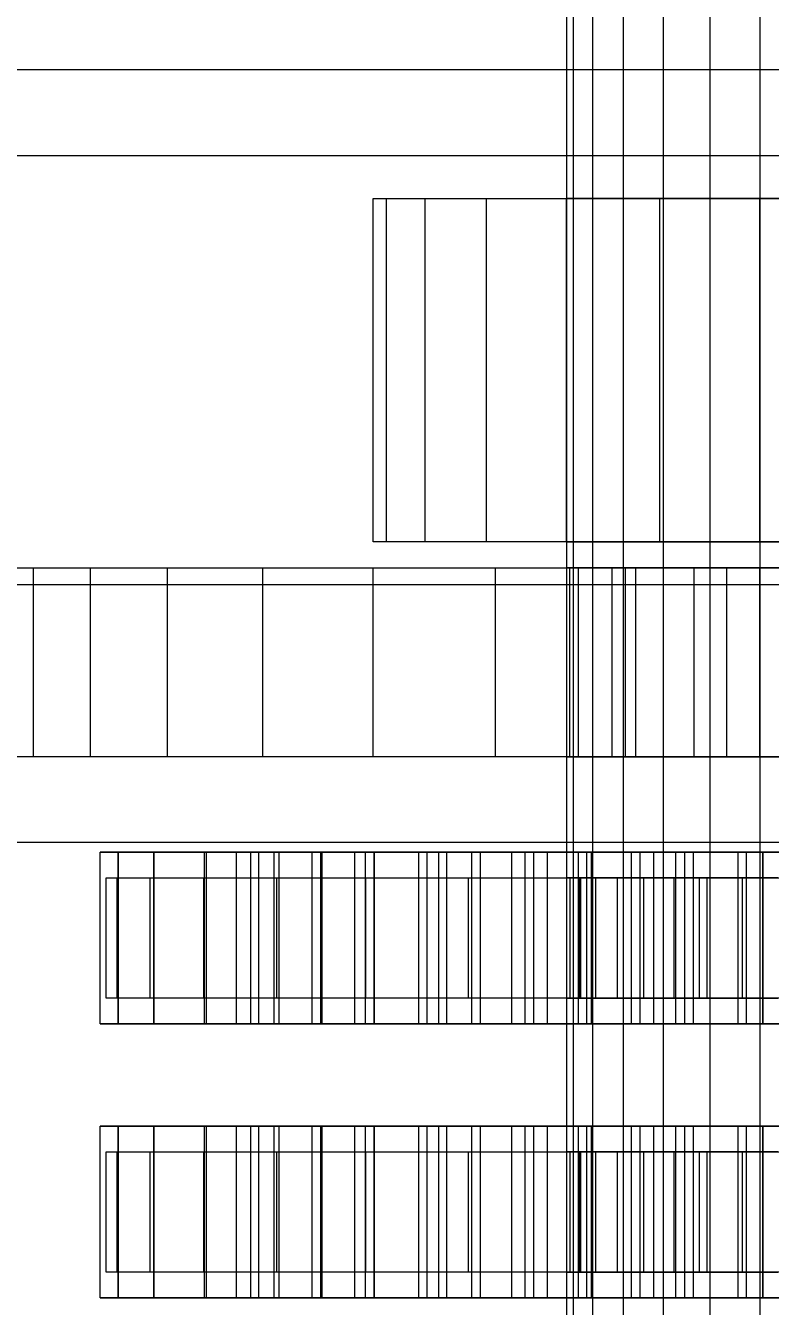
# Model space of a CAD drawing. Header units: millimetres. Extents: x -191664 to 191490, y -197311 to 10263.
# Drawn here: x 20569.2 to 20655.9, y -129249 to -129099.9 of the extents above; entities that cross this region are included whole.
import ezdxf

# ---------------------------------------------------------------- set-up
doc = ezdxf.new("R2010")
doc.units = ezdxf.units.MM
doc.layers.add('DET_secador_superior', color=7, linetype='Continuous', lineweight=0)
doc.layers.add('R15_COTAS_TRANSPORTE_P', color=1, linetype='Continuous', lineweight=0)
doc.dimstyles.new('PLANTA_20', dxfattribs={"dimtxt": 50, "dimasz": 30, "dimexe": 30, "dimexo": 16, "dimgap": 20, "dimtad": 1, "dimtih": 1, "dimtoh": 1, "dimdec": 1, "dimzin": 0, "dimdsep": 46, "dimcen": 0.09, "dimadec": 0, "dimazin": 0, "dimtfac": 1, "dimtdec": 4, "dimtofl": 0, "dimtmove": 0, "dimatfit": 3, "dimfxl": 1, "dimtolj": 1, "dimtzin": 0, "dimarcsym": 0})

# ---------------------------------------------------------------- blocks, each defined once
blk = doc.blocks.new('*D133')
at = {"layer": 'Defpoints', "color": 0, "transparency": 16777216}
for p in [(439.69, -194147.98), (217.89, -194406.09), (-500, -194490), (-500, -194490), (500, -194490)]:
    blk.add_point(p, dxfattribs=at)
at = {"layer": 'R15_COTAS_TRANSPORTE_P', "color": 0, "lineweight": -2, "transparency": 16777216}
blk.add_arc((-500, -194490), 722.77, 2.37834, 17.62166, dxfattribs=at)
at = {"layer": 'R15_COTAS_TRANSPORTE_P', "color": 0, "transparency": 16777216}
for points in [[(184.12, -194272.81), (193.59, -194269.58), (179.18, -194242.8)], [(227.15, -194459.9), (217.15, -194460.11), (222.77, -194490)]]:
    blk.add_solid(points, dxfattribs=at)

msp = doc.modelspace()

# ---------------------------------------------------------------- linework, layer by layer
at = {"layer": 'DET_secador_superior', "color": 9, "true_color": 0xbcc6c9}
for p, q in [((20632.21, -129080), (20632.21, -129340)), ((20632.98, -129080), (20632.98, -129340)), ((20635.23, -129080), (20635.23, -129340)), ((20638.8, -129080), (20638.8, -129340)), ((20643.46, -129080), (20643.46, -129340)), ((20648.89, -129080), (20648.89, -129340)), ((20654.71, -129080), (20654.71, -129340))]:
    msp.add_line(p, q, dxfattribs=at)
at = {"layer": 'DET_secador_superior', "color": 253, "true_color": 0xa6b3ba}
msp.add_line((20549.71, -129105), (20759.71, -129105), dxfattribs=at)
at = {"layer": 'DET_secador_superior', "color": 117, "true_color": 0x356c64}
for p, q in [((20559.71, -129115), (20749.71, -129115)), ((20749.71, -129165), (20559.71, -129165))]:
    msp.add_line(p, q, dxfattribs=at)
at = {"layer": 'DET_secador_superior', "color": 252, "true_color": 0x8ba19a}
for p, q in [((20609.71, -129160), (20609.71, -129120)), ((20609.71, -129120), (20611.25, -129120)), ((20609.71, -129120), (20632.21, -129120)), ((20611.25, -129160), (20611.25, -129120)), ((20611.25, -129120), (20615.74, -129120)), ((20611.25, -129120), (20632.98, -129120)), ((20615.74, -129160), (20615.74, -129120)), ((20615.74, -129120), (20622.89, -129120)), ((20615.74, -129120), (20635.23, -129120)), ((20622.89, -129160), (20622.89, -129120)), ((20622.89, -129120), (20632.21, -129120)), ((20622.89, -129120), (20638.8, -129120)), ((20632.21, -129160), (20632.21, -129120)), ((20632.21, -129120), (20643.07, -129120)), ((20632.21, -129120), (20643.46, -129120)), ((20632.98, -129120), (20632.21, -129120)), ((20635.23, -129120), (20632.98, -129120)), ((20632.98, -129120), (20632.98, -129160)), ((20638.8, -129120), (20635.23, -129120)), ((20635.23, -129120), (20635.23, -129160)), ((20643.46, -129120), (20638.8, -129120)), ((20638.8, -129120), (20638.8, -129160)), ((20643.07, -129160), (20643.07, -129120)), ((20643.07, -129120), (20654.71, -129120)), ((20643.07, -129120), (20648.89, -129120)), ((20648.89, -129120), (20643.46, -129120)), ((20643.46, -129120), (20643.46, -129160)), ((20654.71, -129120), (20648.89, -129120)), ((20648.89, -129120), (20648.89, -129160)), ((20654.71, -129160), (20654.71, -129120)), ((20654.71, -129120), (20666.36, -129120)), ((20660.54, -129120), (20654.71, -129120)), ((20611.25, -129160), (20609.71, -129160)), ((20632.21, -129160), (20609.71, -129160)), ((20615.74, -129160), (20611.25, -129160)), ((20632.98, -129160), (20611.25, -129160)), ((20622.89, -129160), (20615.74, -129160)), ((20635.23, -129160), (20615.74, -129160)), ((20632.21, -129160), (20622.89, -129160)), ((20638.8, -129160), (20622.89, -129160)), ((20643.07, -129160), (20632.21, -129160)), ((20643.46, -129160), (20632.21, -129160)), ((20632.21, -129160), (20632.98, -129160)), ((20632.98, -129160), (20635.23, -129160)), ((20635.23, -129160), (20638.8, -129160)), ((20638.8, -129160), (20643.46, -129160)), ((20654.71, -129160), (20643.07, -129160)), ((20648.89, -129160), (20643.07, -129160)), ((20643.46, -129160), (20648.89, -129160)), ((20648.89, -129160), (20654.71, -129160)), ((20666.36, -129160), (20654.71, -129160)), ((20654.71, -129160), (20660.54, -129160)), ((20564.71, -129163), (20632.21, -129163)), ((20566.08, -129163), (20570.14, -129163)), ((20566.08, -129163), (20632.55, -129163)), ((20570.14, -129185), (20570.14, -129163)), ((20570.14, -129163), (20576.77, -129163)), ((20570.14, -129163), (20633.57, -129163)), ((20576.77, -129185), (20576.77, -129163)), ((20576.77, -129163), (20585.77, -129163)), ((20576.77, -129163), (20635.23, -129163)), ((20585.77, -129185), (20585.77, -129163)), ((20585.77, -129163), (20596.86, -129163)), ((20585.77, -129163), (20637.48, -129163)), ((20596.86, -129185), (20596.86, -129163)), ((20596.86, -129163), (20609.71, -129163)), ((20596.86, -129163), (20640.25, -129163)), ((20609.71, -129185), (20609.71, -129163)), ((20609.71, -129163), (20623.93, -129163)), ((20609.71, -129163), (20643.46, -129163)), ((20623.93, -129185), (20623.93, -129163)), ((20623.93, -129163), (20639.08, -129163)), ((20623.93, -129163), (20647.02, -129163)), ((20632.55, -129163), (20632.21, -129163)), ((20632.21, -129163), (20632.21, -129185)), ((20633.57, -129163), (20632.55, -129163)), ((20632.55, -129163), (20632.55, -129185)), ((20635.23, -129163), (20633.57, -129163)), ((20633.57, -129163), (20633.57, -129185)), ((20637.48, -129163), (20635.23, -129163)), ((20635.23, -129163), (20635.23, -129185)), ((20640.25, -129163), (20637.48, -129163)), ((20637.48, -129163), (20637.48, -129185)), ((20639.08, -129185), (20639.08, -129163)), ((20639.08, -129163), (20654.71, -129163)), ((20639.08, -129163), (20650.81, -129163)), ((20643.46, -129163), (20640.25, -129163)), ((20640.25, -129163), (20640.25, -129185)), ((20647.02, -129163), (20643.46, -129163)), ((20643.46, -129163), (20643.46, -129185)), ((20650.81, -129163), (20647.02, -129163)), ((20647.02, -129163), (20647.02, -129185)), ((20654.71, -129163), (20650.81, -129163)), ((20650.81, -129163), (20650.81, -129185)), ((20654.71, -129185), (20654.71, -129163)), ((20654.71, -129163), (20670.34, -129163)), ((20658.62, -129163), (20654.71, -129163)), ((20632.21, -129185), (20564.71, -129185)), ((20570.14, -129185), (20566.08, -129185)), ((20632.55, -129185), (20566.08, -129185)), ((20576.77, -129185), (20570.14, -129185)), ((20633.57, -129185), (20570.14, -129185)), ((20585.77, -129185), (20576.77, -129185)), ((20635.23, -129185), (20576.77, -129185)), ((20596.86, -129185), (20585.77, -129185)), ((20637.48, -129185), (20585.77, -129185)), ((20609.71, -129185), (20596.86, -129185)), ((20640.25, -129185), (20596.86, -129185)), ((20623.93, -129185), (20609.71, -129185)), ((20643.46, -129185), (20609.71, -129185)), ((20639.08, -129185), (20623.93, -129185)), ((20647.02, -129185), (20623.93, -129185)), ((20632.21, -129185), (20632.55, -129185)), ((20632.55, -129185), (20633.57, -129185)), ((20633.57, -129185), (20635.23, -129185)), ((20635.23, -129185), (20637.48, -129185)), ((20637.48, -129185), (20640.25, -129185)), ((20654.71, -129185), (20639.08, -129185)), ((20650.81, -129185), (20639.08, -129185)), ((20640.25, -129185), (20643.46, -129185)), ((20643.46, -129185), (20647.02, -129185)), ((20647.02, -129185), (20650.81, -129185)), ((20650.81, -129185), (20654.71, -129185)), ((20670.34, -129185), (20654.71, -129185)), ((20654.71, -129185), (20658.62, -129185)), ((20578.6, -129213.12), (20578.6, -129199.12)), ((20578.6, -129199.12), (20579.89, -129199.12)), ((20578.6, -129199.12), (20632.21, -129199.12)), ((20579.89, -129213.12), (20579.89, -129199.12)), ((20579.89, -129199.12), (20583.74, -129199.12)), ((20579.89, -129199.12), (20632.6, -129199.12)), ((20583.74, -129213.12), (20583.74, -129199.12)), ((20583.74, -129199.12), (20590, -129199.12)), ((20583.74, -129199.12), (20633.73, -129199.12)), ((20590, -129213.12), (20590, -129199.12)), ((20590, -129199.12), (20598.46, -129199.12)), ((20590, -129199.12), (20635.58, -129199.12)), ((20598.46, -129213.12), (20598.46, -129199.12)), ((20598.46, -129199.12), (20608.84, -129199.12)), ((20598.46, -129199.12), (20638.08, -129199.12)), ((20608.84, -129213.12), (20608.84, -129199.12)), ((20608.84, -129199.12), (20620.78, -129199.12)), ((20608.84, -129199.12), (20641.15, -129199.12)), ((20620.78, -129213.12), (20620.78, -129199.12)), ((20620.78, -129199.12), (20633.88, -129199.12)), ((20620.78, -129199.12), (20644.68, -129199.12)), ((20632.6, -129199.12), (20632.21, -129199.12)), ((20632.21, -129199.12), (20632.21, -129213.12)), ((20633.73, -129199.12), (20632.6, -129199.12)), ((20632.6, -129199.12), (20632.6, -129213.12)), ((20635.58, -129199.12), (20633.73, -129199.12)), ((20633.73, -129199.12), (20633.73, -129213.12)), ((20633.88, -129213.12), (20633.88, -129199.12)), ((20633.88, -129199.12), (20647.69, -129199.12)), ((20633.88, -129199.12), (20648.55, -129199.12)), ((20638.08, -129199.12), (20635.58, -129199.12)), ((20635.58, -129199.12), (20635.58, -129213.12)), ((20641.15, -129199.12), (20638.08, -129199.12)), ((20638.08, -129199.12), (20638.08, -129213.12)), ((20644.68, -129199.12), (20641.15, -129199.12)), ((20641.15, -129199.12), (20641.15, -129213.12)), ((20648.55, -129199.12), (20644.68, -129199.12)), ((20644.68, -129199.12), (20644.68, -129213.12)), ((20647.69, -129213.12), (20647.69, -129199.12)), ((20647.69, -129199.12), (20661.74, -129199.12)), ((20647.69, -129199.12), (20652.64, -129199.12)), ((20652.64, -129199.12), (20648.55, -129199.12)), ((20648.55, -129199.12), (20648.55, -129213.12)), ((20656.79, -129199.12), (20652.64, -129199.12)), ((20652.64, -129199.12), (20652.64, -129213.12)), ((20579.89, -129213.12), (20578.6, -129213.12)), ((20632.21, -129213.12), (20578.6, -129213.12)), ((20583.74, -129213.12), (20579.89, -129213.12)), ((20632.6, -129213.12), (20579.89, -129213.12)), ((20590, -129213.12), (20583.74, -129213.12)), ((20633.73, -129213.12), (20583.74, -129213.12)), ((20598.46, -129213.12), (20590, -129213.12)), ((20635.58, -129213.12), (20590, -129213.12)), ((20608.84, -129213.12), (20598.46, -129213.12)), ((20638.08, -129213.12), (20598.46, -129213.12)), ((20620.78, -129213.12), (20608.84, -129213.12)), ((20641.15, -129213.12), (20608.84, -129213.12)), ((20633.88, -129213.12), (20620.78, -129213.12)), ((20644.68, -129213.12), (20620.78, -129213.12)), ((20632.21, -129213.12), (20632.6, -129213.12)), ((20632.6, -129213.12), (20633.73, -129213.12)), ((20633.73, -129213.12), (20635.58, -129213.12)), ((20647.69, -129213.12), (20633.88, -129213.12)), ((20648.55, -129213.12), (20633.88, -129213.12)), ((20635.58, -129213.12), (20638.08, -129213.12)), ((20638.08, -129213.12), (20641.15, -129213.12)), ((20641.15, -129213.12), (20644.68, -129213.12)), ((20644.68, -129213.12), (20648.55, -129213.12)), ((20661.74, -129213.12), (20647.69, -129213.12)), ((20652.64, -129213.12), (20647.69, -129213.12)), ((20648.55, -129213.12), (20652.64, -129213.12)), ((20652.64, -129213.12), (20656.79, -129213.12)), ((20578.6, -129245), (20578.6, -129231)), ((20578.6, -129231), (20579.89, -129231)), ((20578.6, -129231), (20632.21, -129231)), ((20579.89, -129245), (20579.89, -129231)), ((20579.89, -129231), (20583.74, -129231)), ((20579.89, -129231), (20632.6, -129231)), ((20583.74, -129245), (20583.74, -129231)), ((20583.74, -129231), (20590, -129231)), ((20583.74, -129231), (20633.73, -129231)), ((20590, -129245), (20590, -129231)), ((20590, -129231), (20598.46, -129231)), ((20590, -129231), (20635.58, -129231)), ((20598.46, -129245), (20598.46, -129231)), ((20598.46, -129231), (20608.84, -129231)), ((20598.46, -129231), (20638.08, -129231)), ((20608.84, -129245), (20608.84, -129231)), ((20608.84, -129231), (20620.78, -129231)), ((20608.84, -129231), (20641.15, -129231)), ((20620.78, -129245), (20620.78, -129231)), ((20620.78, -129231), (20633.88, -129231)), ((20620.78, -129231), (20644.68, -129231)), ((20632.6, -129231), (20632.21, -129231)), ((20632.21, -129231), (20632.21, -129245)), ((20633.73, -129231), (20632.6, -129231)), ((20632.6, -129231), (20632.6, -129245)), ((20635.58, -129231), (20633.73, -129231)), ((20633.73, -129231), (20633.73, -129245)), ((20633.88, -129245), (20633.88, -129231)), ((20633.88, -129231), (20647.69, -129231)), ((20633.88, -129231), (20648.55, -129231)), ((20638.08, -129231), (20635.58, -129231)), ((20635.58, -129231), (20635.58, -129245)), ((20641.15, -129231), (20638.08, -129231)), ((20638.08, -129231), (20638.08, -129245)), ((20644.68, -129231), (20641.15, -129231)), ((20641.15, -129231), (20641.15, -129245)), ((20648.55, -129231), (20644.68, -129231)), ((20644.68, -129231), (20644.68, -129245)), ((20647.69, -129245), (20647.69, -129231)), ((20647.69, -129231), (20661.74, -129231)), ((20647.69, -129231), (20652.64, -129231)), ((20652.64, -129231), (20648.55, -129231)), ((20648.55, -129231), (20648.55, -129245)), ((20656.79, -129231), (20652.64, -129231)), ((20652.64, -129231), (20652.64, -129245)), ((20579.89, -129245), (20578.6, -129245)), ((20632.21, -129245), (20578.6, -129245)), ((20583.74, -129245), (20579.89, -129245)), ((20632.6, -129245), (20579.89, -129245)), ((20590, -129245), (20583.74, -129245)), ((20633.73, -129245), (20583.74, -129245)), ((20598.46, -129245), (20590, -129245)), ((20635.58, -129245), (20590, -129245)), ((20608.84, -129245), (20598.46, -129245)), ((20638.08, -129245), (20598.46, -129245)), ((20620.78, -129245), (20608.84, -129245)), ((20641.15, -129245), (20608.84, -129245)), ((20633.88, -129245), (20620.78, -129245)), ((20644.68, -129245), (20620.78, -129245)), ((20632.21, -129245), (20632.6, -129245)), ((20632.6, -129245), (20633.73, -129245)), ((20633.73, -129245), (20635.58, -129245)), ((20647.69, -129245), (20633.88, -129245)), ((20648.55, -129245), (20633.88, -129245)), ((20635.58, -129245), (20638.08, -129245)), ((20638.08, -129245), (20641.15, -129245)), ((20641.15, -129245), (20644.68, -129245)), ((20644.68, -129245), (20648.55, -129245)), ((20661.74, -129245), (20647.69, -129245)), ((20652.64, -129245), (20647.69, -129245)), ((20648.55, -129245), (20652.64, -129245)), ((20652.64, -129245), (20656.79, -129245))]:
    msp.add_line(p, q, dxfattribs=at)
at = {"layer": 'DET_secador_superior', "color": 55, "true_color": 0xb9a24b}
msp.add_line((20944.71, -129195), (20554.71, -129195), dxfattribs=at)
at = {"layer": 'DET_secador_superior', "color": 8, "true_color": 0x657a85}
for p, q in [((20577.92, -129216.12), (20577.92, -129196.12)), ((20577.92, -129196.12), (20580.02, -129196.12)), ((20577.92, -129196.12), (20593.74, -129196.12)), ((20577.92, -129216.12), (20577.92, -129196.12)), ((20577.92, -129196.12), (20593.75, -129196.12)), ((20580.04, -129196.12), (20577.92, -129196.12)), ((20580.02, -129216.12), (20580.02, -129196.12)), ((20580.02, -129196.12), (20584.16, -129196.12)), ((20580.02, -129196.12), (20595.41, -129196.12)), ((20580.04, -129216.12), (20580.04, -129196.12)), ((20580.04, -129196.12), (20595.43, -129196.12)), ((20584.2, -129196.12), (20580.04, -129196.12)), ((20584.16, -129216.12), (20584.16, -129196.12)), ((20584.16, -129196.12), (20590.05, -129196.12)), ((20584.16, -129196.12), (20598.7, -129196.12)), ((20584.2, -129216.12), (20584.2, -129196.12)), ((20584.2, -129196.12), (20598.73, -129196.12)), ((20590.29, -129196.12), (20584.2, -129196.12)), ((20590.05, -129216.12), (20590.05, -129196.12)), ((20590.05, -129196.12), (20596.4, -129196.12)), ((20590.05, -129196.12), (20603.72, -129196.12)), ((20590.29, -129216.12), (20590.29, -129196.12)), ((20590.29, -129196.12), (20603.57, -129196.12)), ((20598.15, -129196.12), (20590.29, -129196.12)), ((20595.41, -129196.12), (20593.74, -129196.12)), ((20593.74, -129196.12), (20593.74, -129216.12)), ((20593.75, -129196.12), (20593.75, -129216.12)), ((20593.75, -129196.12), (20595.43, -129196.12)), ((20598.7, -129196.12), (20595.41, -129196.12)), ((20595.41, -129196.12), (20595.41, -129216.12)), ((20595.43, -129196.12), (20595.43, -129216.12)), ((20595.43, -129196.12), (20598.73, -129196.12)), ((20596.4, -129216.12), (20596.4, -129196.12)), ((20596.4, -129196.12), (20602.6, -129196.12)), ((20596.4, -129196.12), (20609.76, -129196.12)), ((20598.15, -129216.12), (20598.15, -129196.12)), ((20598.15, -129196.12), (20609.81, -129196.12)), ((20607.57, -129196.12), (20598.15, -129196.12)), ((20603.72, -129196.12), (20598.7, -129196.12)), ((20598.7, -129196.12), (20598.7, -129216.12)), ((20598.73, -129196.12), (20598.73, -129216.12)), ((20598.73, -129196.12), (20603.57, -129196.12)), ((20602.6, -129216.12), (20602.6, -129196.12)), ((20602.6, -129196.12), (20608.79, -129196.12)), ((20602.6, -129196.12), (20615.96, -129196.12)), ((20603.57, -129196.12), (20603.57, -129216.12)), ((20603.57, -129196.12), (20609.81, -129196.12)), ((20609.76, -129196.12), (20603.72, -129196.12)), ((20603.72, -129196.12), (20603.72, -129216.12)), ((20607.57, -129216.12), (20607.57, -129196.12)), ((20607.57, -129196.12), (20617.28, -129196.12)), ((20618.27, -129196.12), (20607.57, -129196.12)), ((20608.79, -129216.12), (20608.79, -129196.12)), ((20608.79, -129196.12), (20614.99, -129196.12)), ((20608.79, -129196.12), (20622.15, -129196.12)), ((20615.96, -129196.12), (20609.76, -129196.12)), ((20609.76, -129196.12), (20609.76, -129216.12)), ((20609.81, -129196.12), (20609.81, -129216.12)), ((20609.81, -129196.12), (20617.28, -129196.12)), ((20614.99, -129216.12), (20614.99, -129196.12)), ((20614.99, -129196.12), (20621.19, -129196.12)), ((20614.99, -129196.12), (20628.35, -129196.12)), ((20622.15, -129196.12), (20615.96, -129196.12)), ((20615.96, -129196.12), (20615.96, -129216.12)), ((20617.28, -129196.12), (20617.28, -129216.12)), ((20617.28, -129196.12), (20625.78, -129196.12)), ((20618.27, -129216.12), (20618.27, -129196.12)), ((20618.27, -129196.12), (20625.78, -129196.12)), ((20629.97, -129196.12), (20618.27, -129196.12)), ((20621.19, -129216.12), (20621.19, -129196.12)), ((20621.19, -129196.12), (20627.38, -129196.12)), ((20621.19, -129196.12), (20634.54, -129196.12)), ((20628.35, -129196.12), (20622.15, -129196.12)), ((20622.15, -129196.12), (20622.15, -129216.12)), ((20625.78, -129196.12), (20625.78, -129216.12)), ((20625.78, -129196.12), (20635.07, -129196.12)), ((20627.38, -129216.12), (20627.38, -129196.12)), ((20627.38, -129196.12), (20633.58, -129196.12)), ((20627.38, -129196.12), (20640.74, -129196.12)), ((20634.54, -129196.12), (20628.35, -129196.12)), ((20628.35, -129196.12), (20628.35, -129216.12)), ((20629.97, -129216.12), (20629.97, -129196.12)), ((20629.97, -129196.12), (20635.07, -129196.12)), ((20642.36, -129196.12), (20629.97, -129196.12)), ((20633.58, -129216.12), (20633.58, -129196.12)), ((20633.58, -129196.12), (20639.77, -129196.12)), ((20633.58, -129196.12), (20646.94, -129196.12)), ((20640.74, -129196.12), (20634.54, -129196.12)), ((20634.54, -129196.12), (20634.54, -129216.12)), ((20635.07, -129196.12), (20635.07, -129216.12)), ((20635.07, -129196.12), (20644.9, -129196.12)), ((20639.77, -129216.12), (20639.77, -129196.12)), ((20639.77, -129196.12), (20645.97, -129196.12)), ((20639.77, -129196.12), (20653.13, -129196.12)), ((20646.94, -129196.12), (20640.74, -129196.12)), ((20640.74, -129196.12), (20640.74, -129216.12)), ((20642.36, -129216.12), (20642.36, -129196.12)), ((20642.36, -129196.12), (20644.9, -129196.12)), ((20655.08, -129196.12), (20642.36, -129196.12)), ((20644.9, -129196.12), (20644.9, -129216.12)), ((20644.9, -129196.12), (20655, -129196.12)), ((20645.97, -129216.12), (20645.97, -129196.12)), ((20645.97, -129196.12), (20652.17, -129196.12)), ((20645.97, -129196.12), (20659.33, -129196.12)), ((20653.13, -129196.12), (20646.94, -129196.12)), ((20646.94, -129196.12), (20646.94, -129216.12)), ((20652.17, -129216.12), (20652.17, -129196.12)), ((20652.17, -129196.12), (20658.36, -129196.12)), ((20652.17, -129196.12), (20665.52, -129196.12)), ((20659.33, -129196.12), (20653.13, -129196.12)), ((20653.13, -129196.12), (20653.13, -129216.12)), ((20655, -129196.12), (20655, -129216.12)), ((20655.08, -129196.12), (20655, -129196.12)), ((20655, -129196.12), (20665.09, -129196.12)), ((20655.08, -129216.12), (20655.08, -129196.12)), ((20667.79, -129196.12), (20655.08, -129196.12)), ((20580.02, -129216.12), (20577.92, -129216.12)), ((20593.74, -129216.12), (20577.92, -129216.12)), ((20593.75, -129216.12), (20577.92, -129216.12)), ((20577.92, -129216.12), (20580.04, -129216.12)), ((20584.16, -129216.12), (20580.02, -129216.12)), ((20595.41, -129216.12), (20580.02, -129216.12)), ((20595.43, -129216.12), (20580.04, -129216.12)), ((20580.04, -129216.12), (20584.2, -129216.12)), ((20590.05, -129216.12), (20584.16, -129216.12)), ((20598.7, -129216.12), (20584.16, -129216.12)), ((20598.73, -129216.12), (20584.2, -129216.12)), ((20584.2, -129216.12), (20590.29, -129216.12)), ((20596.4, -129216.12), (20590.05, -129216.12)), ((20603.72, -129216.12), (20590.05, -129216.12)), ((20603.57, -129216.12), (20590.29, -129216.12)), ((20590.29, -129216.12), (20598.15, -129216.12)), ((20593.74, -129216.12), (20595.41, -129216.12)), ((20595.43, -129216.12), (20593.75, -129216.12)), ((20595.41, -129216.12), (20598.7, -129216.12)), ((20598.73, -129216.12), (20595.43, -129216.12)), ((20602.6, -129216.12), (20596.4, -129216.12)), ((20609.76, -129216.12), (20596.4, -129216.12)), ((20609.81, -129216.12), (20598.15, -129216.12)), ((20598.15, -129216.12), (20607.57, -129216.12)), ((20598.7, -129216.12), (20603.72, -129216.12)), ((20603.57, -129216.12), (20598.73, -129216.12)), ((20608.79, -129216.12), (20602.6, -129216.12)), ((20615.96, -129216.12), (20602.6, -129216.12)), ((20609.81, -129216.12), (20603.57, -129216.12)), ((20603.72, -129216.12), (20609.76, -129216.12)), ((20617.28, -129216.12), (20607.57, -129216.12)), ((20607.57, -129216.12), (20618.27, -129216.12)), ((20614.99, -129216.12), (20608.79, -129216.12)), ((20622.15, -129216.12), (20608.79, -129216.12)), ((20609.76, -129216.12), (20615.96, -129216.12)), ((20617.28, -129216.12), (20609.81, -129216.12)), ((20621.19, -129216.12), (20614.99, -129216.12)), ((20628.35, -129216.12), (20614.99, -129216.12)), ((20615.96, -129216.12), (20622.15, -129216.12)), ((20625.78, -129216.12), (20617.28, -129216.12)), ((20625.78, -129216.12), (20618.27, -129216.12)), ((20618.27, -129216.12), (20629.97, -129216.12)), ((20627.38, -129216.12), (20621.19, -129216.12)), ((20634.54, -129216.12), (20621.19, -129216.12)), ((20622.15, -129216.12), (20628.35, -129216.12)), ((20635.07, -129216.12), (20625.78, -129216.12)), ((20633.58, -129216.12), (20627.38, -129216.12)), ((20640.74, -129216.12), (20627.38, -129216.12)), ((20628.35, -129216.12), (20634.54, -129216.12)), ((20635.07, -129216.12), (20629.97, -129216.12)), ((20629.97, -129216.12), (20642.36, -129216.12)), ((20639.77, -129216.12), (20633.58, -129216.12)), ((20646.94, -129216.12), (20633.58, -129216.12)), ((20634.54, -129216.12), (20640.74, -129216.12)), ((20644.9, -129216.12), (20635.07, -129216.12)), ((20645.97, -129216.12), (20639.77, -129216.12)), ((20653.13, -129216.12), (20639.77, -129216.12)), ((20640.74, -129216.12), (20646.94, -129216.12)), ((20644.9, -129216.12), (20642.36, -129216.12)), ((20642.36, -129216.12), (20655.08, -129216.12)), ((20655, -129216.12), (20644.9, -129216.12)), ((20652.17, -129216.12), (20645.97, -129216.12)), ((20659.33, -129216.12), (20645.97, -129216.12)), ((20646.94, -129216.12), (20653.13, -129216.12)), ((20658.36, -129216.12), (20652.17, -129216.12)), ((20665.52, -129216.12), (20652.17, -129216.12)), ((20653.13, -129216.12), (20659.33, -129216.12)), ((20655, -129216.12), (20655.08, -129216.12)), ((20665.09, -129216.12), (20655, -129216.12)), ((20655.08, -129216.12), (20667.79, -129216.12)), ((20577.92, -129248), (20577.92, -129228)), ((20577.92, -129228), (20580.02, -129228)), ((20577.92, -129228), (20593.74, -129228)), ((20577.92, -129248), (20577.92, -129228)), ((20577.92, -129228), (20593.75, -129228)), ((20580.04, -129228), (20577.92, -129228)), ((20580.02, -129248), (20580.02, -129228)), ((20580.02, -129228), (20584.16, -129228)), ((20580.02, -129228), (20595.41, -129228)), ((20580.04, -129248), (20580.04, -129228)), ((20580.04, -129228), (20595.43, -129228)), ((20584.2, -129228), (20580.04, -129228)), ((20584.16, -129248), (20584.16, -129228)), ((20584.16, -129228), (20590.05, -129228)), ((20584.16, -129228), (20598.7, -129228)), ((20584.2, -129248), (20584.2, -129228)), ((20584.2, -129228), (20598.73, -129228)), ((20590.29, -129228), (20584.2, -129228)), ((20590.05, -129248), (20590.05, -129228)), ((20590.05, -129228), (20596.4, -129228)), ((20590.05, -129228), (20603.72, -129228)), ((20590.29, -129248), (20590.29, -129228)), ((20590.29, -129228), (20603.57, -129228)), ((20598.15, -129228), (20590.29, -129228)), ((20595.41, -129228), (20593.74, -129228)), ((20593.74, -129228), (20593.74, -129248)), ((20593.75, -129228), (20593.75, -129248)), ((20593.75, -129228), (20595.43, -129228)), ((20598.7, -129228), (20595.41, -129228)), ((20595.41, -129228), (20595.41, -129248)), ((20595.43, -129228), (20595.43, -129248)), ((20595.43, -129228), (20598.73, -129228)), ((20596.4, -129248), (20596.4, -129228)), ((20596.4, -129228), (20602.6, -129228)), ((20596.4, -129228), (20609.76, -129228)), ((20598.15, -129248), (20598.15, -129228)), ((20598.15, -129228), (20609.81, -129228)), ((20607.57, -129228), (20598.15, -129228)), ((20603.72, -129228), (20598.7, -129228)), ((20598.7, -129228), (20598.7, -129248)), ((20598.73, -129228), (20598.73, -129248)), ((20598.73, -129228), (20603.57, -129228)), ((20602.6, -129248), (20602.6, -129228)), ((20602.6, -129228), (20608.79, -129228)), ((20602.6, -129228), (20615.96, -129228)), ((20603.57, -129228), (20603.57, -129248)), ((20603.57, -129228), (20609.81, -129228)), ((20609.76, -129228), (20603.72, -129228)), ((20603.72, -129228), (20603.72, -129248)), ((20607.57, -129248), (20607.57, -129228)), ((20607.57, -129228), (20617.28, -129228)), ((20618.27, -129228), (20607.57, -129228)), ((20608.79, -129248), (20608.79, -129228)), ((20608.79, -129228), (20614.99, -129228)), ((20608.79, -129228), (20622.15, -129228)), ((20615.96, -129228), (20609.76, -129228)), ((20609.76, -129228), (20609.76, -129248)), ((20609.81, -129228), (20609.81, -129248)), ((20609.81, -129228), (20617.28, -129228)), ((20614.99, -129248), (20614.99, -129228)), ((20614.99, -129228), (20621.19, -129228)), ((20614.99, -129228), (20628.35, -129228)), ((20622.15, -129228), (20615.96, -129228)), ((20615.96, -129228), (20615.96, -129248)), ((20617.28, -129228), (20617.28, -129248)), ((20617.28, -129228), (20625.78, -129228)), ((20618.27, -129248), (20618.27, -129228)), ((20618.27, -129228), (20625.78, -129228)), ((20629.97, -129228), (20618.27, -129228)), ((20621.19, -129248), (20621.19, -129228)), ((20621.19, -129228), (20627.38, -129228)), ((20621.19, -129228), (20634.54, -129228)), ((20628.35, -129228), (20622.15, -129228)), ((20622.15, -129228), (20622.15, -129248)), ((20625.78, -129228), (20625.78, -129248)), ((20625.78, -129228), (20635.07, -129228)), ((20627.38, -129248), (20627.38, -129228)), ((20627.38, -129228), (20633.58, -129228)), ((20627.38, -129228), (20640.74, -129228)), ((20634.54, -129228), (20628.35, -129228)), ((20628.35, -129228), (20628.35, -129248)), ((20629.97, -129248), (20629.97, -129228)), ((20629.97, -129228), (20635.07, -129228)), ((20642.36, -129228), (20629.97, -129228)), ((20633.58, -129248), (20633.58, -129228)), ((20633.58, -129228), (20639.77, -129228)), ((20633.58, -129228), (20646.94, -129228)), ((20640.74, -129228), (20634.54, -129228)), ((20634.54, -129228), (20634.54, -129248)), ((20635.07, -129228), (20635.07, -129248)), ((20635.07, -129228), (20644.9, -129228)), ((20639.77, -129248), (20639.77, -129228)), ((20639.77, -129228), (20645.97, -129228)), ((20639.77, -129228), (20653.13, -129228)), ((20646.94, -129228), (20640.74, -129228)), ((20640.74, -129228), (20640.74, -129248)), ((20642.36, -129248), (20642.36, -129228)), ((20642.36, -129228), (20644.9, -129228)), ((20655.08, -129228), (20642.36, -129228)), ((20644.9, -129228), (20644.9, -129248)), ((20644.9, -129228), (20655, -129228)), ((20645.97, -129248), (20645.97, -129228)), ((20645.97, -129228), (20652.17, -129228)), ((20645.97, -129228), (20659.33, -129228)), ((20653.13, -129228), (20646.94, -129228)), ((20646.94, -129228), (20646.94, -129248)), ((20652.17, -129248), (20652.17, -129228)), ((20652.17, -129228), (20658.36, -129228)), ((20652.17, -129228), (20665.52, -129228)), ((20659.33, -129228), (20653.13, -129228)), ((20653.13, -129228), (20653.13, -129248)), ((20655, -129228), (20655, -129248)), ((20655.08, -129228), (20655, -129228)), ((20655, -129228), (20665.09, -129228)), ((20655.08, -129248), (20655.08, -129228)), ((20667.79, -129228), (20655.08, -129228)), ((20580.02, -129248), (20577.92, -129248)), ((20593.74, -129248), (20577.92, -129248)), ((20593.75, -129248), (20577.92, -129248)), ((20577.92, -129248), (20580.04, -129248)), ((20584.16, -129248), (20580.02, -129248)), ((20595.41, -129248), (20580.02, -129248)), ((20595.43, -129248), (20580.04, -129248)), ((20580.04, -129248), (20584.2, -129248)), ((20590.05, -129248), (20584.16, -129248)), ((20598.7, -129248), (20584.16, -129248)), ((20598.73, -129248), (20584.2, -129248)), ((20584.2, -129248), (20590.29, -129248)), ((20596.4, -129248), (20590.05, -129248)), ((20603.72, -129248), (20590.05, -129248)), ((20603.57, -129248), (20590.29, -129248)), ((20590.29, -129248), (20598.15, -129248)), ((20593.74, -129248), (20595.41, -129248)), ((20595.43, -129248), (20593.75, -129248)), ((20595.41, -129248), (20598.7, -129248)), ((20598.73, -129248), (20595.43, -129248)), ((20602.6, -129248), (20596.4, -129248)), ((20609.76, -129248), (20596.4, -129248)), ((20609.81, -129248), (20598.15, -129248)), ((20598.15, -129248), (20607.57, -129248)), ((20598.7, -129248), (20603.72, -129248)), ((20603.57, -129248), (20598.73, -129248)), ((20608.79, -129248), (20602.6, -129248)), ((20615.96, -129248), (20602.6, -129248)), ((20609.81, -129248), (20603.57, -129248)), ((20603.72, -129248), (20609.76, -129248)), ((20617.28, -129248), (20607.57, -129248)), ((20607.57, -129248), (20618.27, -129248)), ((20614.99, -129248), (20608.79, -129248)), ((20622.15, -129248), (20608.79, -129248)), ((20609.76, -129248), (20615.96, -129248)), ((20617.28, -129248), (20609.81, -129248)), ((20621.19, -129248), (20614.99, -129248)), ((20628.35, -129248), (20614.99, -129248)), ((20615.96, -129248), (20622.15, -129248)), ((20625.78, -129248), (20617.28, -129248)), ((20625.78, -129248), (20618.27, -129248)), ((20618.27, -129248), (20629.97, -129248)), ((20627.38, -129248), (20621.19, -129248)), ((20634.54, -129248), (20621.19, -129248)), ((20622.15, -129248), (20628.35, -129248)), ((20635.07, -129248), (20625.78, -129248)), ((20633.58, -129248), (20627.38, -129248)), ((20640.74, -129248), (20627.38, -129248)), ((20628.35, -129248), (20634.54, -129248)), ((20635.07, -129248), (20629.97, -129248)), ((20629.97, -129248), (20642.36, -129248)), ((20639.77, -129248), (20633.58, -129248)), ((20646.94, -129248), (20633.58, -129248)), ((20634.54, -129248), (20640.74, -129248)), ((20644.9, -129248), (20635.07, -129248)), ((20645.97, -129248), (20639.77, -129248)), ((20653.13, -129248), (20639.77, -129248)), ((20640.74, -129248), (20646.94, -129248)), ((20644.9, -129248), (20642.36, -129248)), ((20642.36, -129248), (20655.08, -129248)), ((20655, -129248), (20644.9, -129248)), ((20652.17, -129248), (20645.97, -129248)), ((20659.33, -129248), (20645.97, -129248)), ((20646.94, -129248), (20653.13, -129248)), ((20658.36, -129248), (20652.17, -129248)), ((20665.52, -129248), (20652.17, -129248)), ((20653.13, -129248), (20659.33, -129248)), ((20655, -129248), (20655.08, -129248)), ((20665.09, -129248), (20655, -129248)), ((20655.08, -129248), (20667.79, -129248))]:
    msp.add_line(p, q, dxfattribs=at)

# ---------------------------------------------------------------- dimensions: what is measured, and where the dimension line sits
at = {"layer": 'R15_COTAS_TRANSPORTE_P'}
dim = msp.add_angular_dim_2l(base=(217.89, -194406.09), line1=((-500, -194490), (500, -194490)), line2=((-500, -194490), (439.69, -194147.98)), dimstyle='PLANTA_20', dxfattribs=at)
dim.commit()
dim.dimension.update_dxf_attribs({"geometry": '*D133', "text_midpoint": (191490.46, -33543.69)})

doc.saveas('drawing.dxf')
